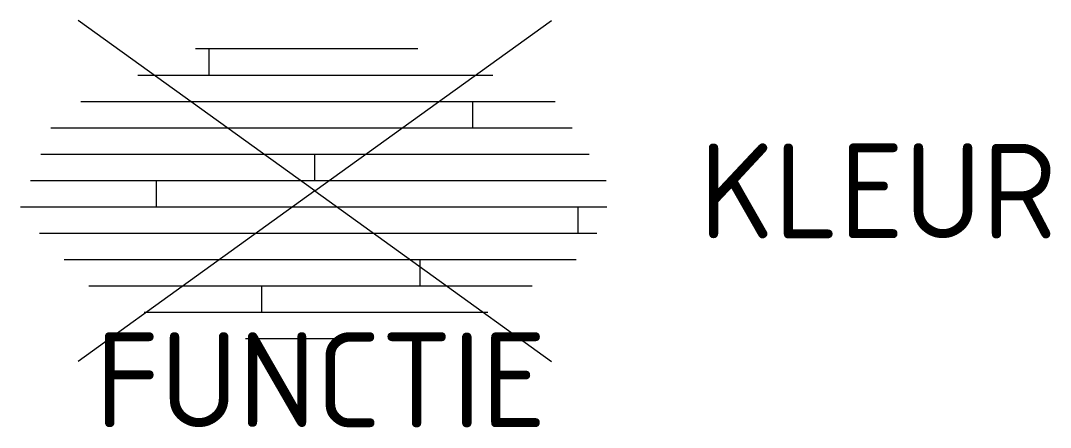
# Model space of a CAD drawing. Extents: x -5.6 to 14, y -4.5 to 3.2.
import ezdxf
from ezdxf.enums import TextEntityAlignment as Align

# ---------------------------------------------------------------- set-up
doc = ezdxf.new("R2010")
doc.units = 0
doc.styles.add('NLCS-ISO', font='NLCS-ISO.ttf')

msp = doc.modelspace()

# ---------------------------------------------------------------- linework, layer by layer
for p, q in [((0, 0), (-4.49, 3.232)), ((0, 0), (4.49, 3.232)), ((-2.264, 2.7), (1.955, 2.7)), ((-2, 2.2), (-2, 2.7)), ((-3.352, 2.2), (3.377, 2.2)), ((-4.439, 1.7), (4.56, 1.7)), ((3, 1.2), (3, 1.7)), ((-5.007, 1.2), (4.883, 1.2)), ((-5.198, 0.7), (5.206, 0.7)), ((0, 0.2), (0, 0.7)), ((-5.388, 0.2), (5.529, 0.2)), ((-3, 0), (-3, 0.2)), ((-3, -0.3), (-3, 0)), ((0, 0), (-4.49, -3.232)), ((0, 0), (4.49, -3.232)), ((-5.579, -0.3), (5.544, -0.3)), ((5, -0.8), (5, -0.3)), ((-5.222, -0.8), (5.353, -0.8)), ((-4.754, -1.3), (4.962, -1.3)), ((2, -1.8), (2, -1.3)), ((-4.287, -1.8), (4.123, -1.8)), ((-1, -2.3), (-1, -1.8)), ((-3.234, -2.3), (3.284, -2.3)), ((-1.314, -2.8), (0.669, -2.8))]:
    msp.add_line(p, q)

# ---------------------------------------------------------------- texts
at = {"style": 'NLCS-ISO'}
msp.add_attdef('KLEUR', text='', height=1.8, dxfattribs=at).set_placement((7.295, 0), align=Align.MIDDLE_LEFT)
at = {"style": 'NLCS-ISO', "flags": 1}
msp.add_attdef('FUNCTIE', text='', height=1.8, dxfattribs=at).set_placement((0.116, -3.585), align=Align.MIDDLE_CENTER)

doc.saveas('drawing.dxf')
